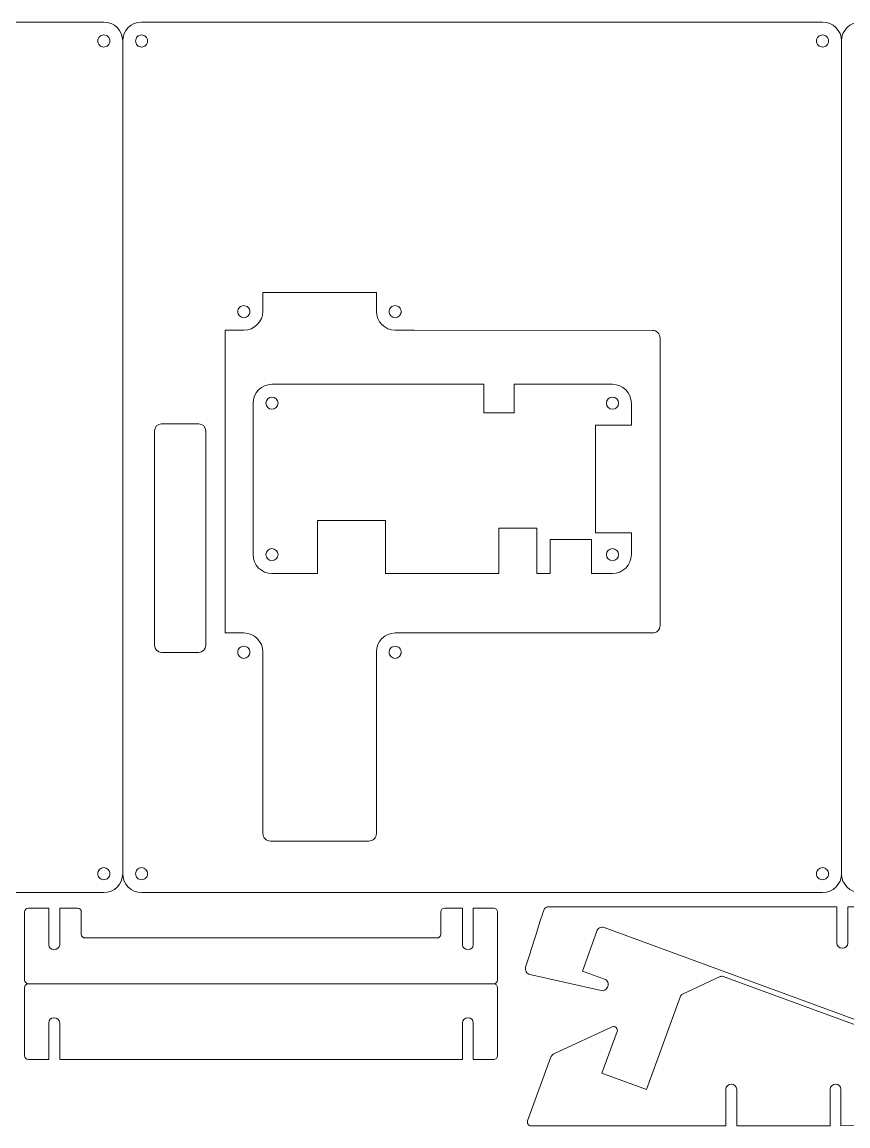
# Model space of a CAD drawing. Header units: millimetres. Extents: x -298 to 294, y -147 to 145.
# Drawn here: x -131.6 to 86.7, y -146.6 to 145 of the extents above; entities that cross this region are included whole.
import ezdxf

# ---------------------------------------------------------------- set-up
doc = ezdxf.new("R2010")
doc.units = ezdxf.units.MM
doc.header["$MEASUREMENT"] = 0
doc.layers.add('Layer 1', color=7, linetype='Continuous')

msp = doc.modelspace()

# ---------------------------------------------------------------- linework, layer by layer
at = {"layer": 'Layer 1', "color": 250, "lineweight": 9}
for points, knots in [([(-105, -79.9998), (-105, -79.9998), (-105, 139.9997), (-105, 139.9997), (-105, 139.9997), (-105, 142.77), (-107.2304, 145), (-110.0005, 145), (-110.0005, 145), (-110.0005, 145), (-289.9996, 145), (-289.9996, 145), (-289.9996, 145), (-292.7698, 145), (-295, 142.7701), (-295, 139.9998), (-295, 139.9998), (-295, 139.9998), (-295, -79.9998), (-295, -79.9998), (-295, -79.9998), (-295, -82.7703), (-292.7697, -84.9999), (-289.9995, -84.9999), (-289.9995, -84.9999), (-289.9995, -84.9999), (-110.0005, -84.9999), (-110.0005, -84.9999), (-110.0005, -84.9999), (-107.2304, -84.9999), (-105, -82.77), (-105, -79.9998)], [0, 0, 0, 0, 0.11111111, 0.11111111, 0.11111111, 0.11111111, 0.22222222, 0.22222222, 0.22222222, 0.22222222, 0.33333333, 0.33333333, 0.33333333, 0.33333333, 0.44444444, 0.44444444, 0.44444444, 0.44444444, 0.55555556, 0.55555556, 0.55555556, 0.55555556, 0.66666667, 0.66666667, 0.66666667, 0.66666667, 0.77777778, 0.77777778, 0.77777778, 0.77777778, 1, 1, 1, 1]), ([(85, 139.9997), (85, 142.77), (82.7696, 145), (79.9995, 145), (79.9995, 145), (79.9995, 145), (-99.9996, 145), (-99.9996, 145), (-99.9996, 145), (-102.7698, 145), (-105, 142.7701), (-105, 139.9998)], [0, 0, 0, 0, 0.25, 0.25, 0.25, 0.25, 0.5, 0.5, 0.5, 0.5, 1, 1, 1, 1]), ([(275, -79.9998), (275, -79.9998), (275, 139.9997), (275, 139.9997), (275, 139.9997), (275, 142.77), (272.7696, 145), (269.9995, 145), (269.9995, 145), (269.9995, 145), (90.0004, 145), (90.0004, 145), (90.0004, 145), (87.2302, 145), (85, 142.7701), (85, 139.9998), (85, 139.9998), (85, 139.9998), (85, -79.9998), (85, -79.9998), (85, -79.9998), (85, -82.7703), (87.2303, -84.9999), (90.0005, -84.9999), (90.0005, -84.9999), (90.0005, -84.9999), (269.9995, -84.9999), (269.9995, -84.9999), (269.9995, -84.9999), (272.7696, -84.9999), (275, -82.77), (275, -79.9998)], [0, 0, 0, 0, 0.11111111, 0.11111111, 0.11111111, 0.11111111, 0.22222222, 0.22222222, 0.22222222, 0.22222222, 0.33333333, 0.33333333, 0.33333333, 0.33333333, 0.44444444, 0.44444444, 0.44444444, 0.44444444, 0.55555556, 0.55555556, 0.55555556, 0.55555556, 0.66666667, 0.66666667, 0.66666667, 0.66666667, 0.77777778, 0.77777778, 0.77777778, 0.77777778, 1, 1, 1, 1]), ([(-109.9998, 138.4001), (-109.5813, 138.4001), (-109.1651, 138.5725), (-108.8692, 138.8683), (-108.8692, 138.8683), (-108.572, 139.1653), (-108.4, 139.5813), (-108.4, 139.9997), (-108.4, 139.9997), (-108.4, 140.4194), (-108.572, 140.8354), (-108.8692, 141.1312), (-108.8692, 141.1312), (-109.1651, 141.4268), (-109.5813, 141.6001), (-109.9998, 141.6001), (-109.9998, 141.6001), (-110.4184, 141.6001), (-110.8361, 141.427), (-111.1321, 141.1312), (-111.1321, 141.1312), (-111.428, 140.8354), (-111.6, 140.4195), (-111.6, 139.9997), (-111.6, 139.9997), (-111.6, 139.5813), (-111.428, 139.1654), (-111.1321, 138.8683), (-111.1321, 138.8683), (-110.8361, 138.5723), (-110.4184, 138.4001), (-109.9998, 138.4001)], [0, 0, 0, 0, 0.11111111, 0.11111111, 0.11111111, 0.11111111, 0.22222222, 0.22222222, 0.22222222, 0.22222222, 0.33333333, 0.33333333, 0.33333333, 0.33333333, 0.44444444, 0.44444444, 0.44444444, 0.44444444, 0.55555556, 0.55555556, 0.55555556, 0.55555556, 0.66666667, 0.66666667, 0.66666667, 0.66666667, 0.77777778, 0.77777778, 0.77777778, 0.77777778, 1, 1, 1, 1]), ([(-100.0003, 138.4001), (-99.5801, 138.4001), (-99.164, 138.5725), (-98.868, 138.8683), (-98.868, 138.8683), (-98.5721, 139.1654), (-98.4, 139.5813), (-98.4, 139.9997), (-98.4, 139.9997), (-98.4001, 140.4194), (-98.572, 140.8354), (-98.868, 141.1313), (-98.868, 141.1313), (-99.164, 141.4268), (-99.5801, 141.6001), (-100.0002, 141.6001), (-100.0002, 141.6001), (-100.4188, 141.6001), (-100.8349, 141.427), (-101.1309, 141.1313), (-101.1309, 141.1313), (-101.428, 140.8354), (-101.6, 140.4195), (-101.6, 139.9997), (-101.6, 139.9997), (-101.6, 139.5813), (-101.428, 139.1654), (-101.1309, 138.8683), (-101.1309, 138.8683), (-100.8349, 138.5723), (-100.4188, 138.4001), (-100.0003, 138.4001)], [0, 0, 0, 0, 0.11111111, 0.11111111, 0.11111111, 0.11111111, 0.22222222, 0.22222222, 0.22222222, 0.22222222, 0.33333333, 0.33333333, 0.33333333, 0.33333333, 0.44444444, 0.44444444, 0.44444444, 0.44444444, 0.55555556, 0.55555556, 0.55555556, 0.55555556, 0.66666667, 0.66666667, 0.66666667, 0.66666667, 0.77777778, 0.77777778, 0.77777778, 0.77777778, 1, 1, 1, 1]), ([(80.0002, 138.4001), (80.4187, 138.4001), (80.8349, 138.5725), (81.1308, 138.8683), (81.1308, 138.8683), (81.428, 139.1653), (81.6, 139.5813), (81.6, 139.9997), (81.6, 139.9997), (81.6, 140.4194), (81.428, 140.8354), (81.1308, 141.1312), (81.1308, 141.1312), (80.8349, 141.4268), (80.4187, 141.6001), (80.0002, 141.6001), (80.0002, 141.6001), (79.5816, 141.6001), (79.1639, 141.427), (78.8679, 141.1312), (78.8679, 141.1312), (78.572, 140.8354), (78.4, 140.4195), (78.4, 139.9997), (78.4, 139.9997), (78.4, 139.5813), (78.572, 139.1654), (78.8679, 138.8683), (78.8679, 138.8683), (79.1639, 138.5723), (79.5816, 138.4001), (80.0002, 138.4001)], [0, 0, 0, 0, 0.11111111, 0.11111111, 0.11111111, 0.11111111, 0.22222222, 0.22222222, 0.22222222, 0.22222222, 0.33333333, 0.33333333, 0.33333333, 0.33333333, 0.44444444, 0.44444444, 0.44444444, 0.44444444, 0.55555556, 0.55555556, 0.55555556, 0.55555556, 0.66666667, 0.66666667, 0.66666667, 0.66666667, 0.77777778, 0.77777778, 0.77777778, 0.77777778, 1, 1, 1, 1]), ([(37.0547, 15.8951), (37.0547, 15.8951), (37.0547, -14.4), (37.0547, -14.4), (37.0547, -14.4), (37.0547, -15.5016), (36.1563, -16.4), (35.0547, -16.4), (35.0547, -16.4), (35.0547, -16.4), (-27.9453, -16.4), (-27.9453, -16.4), (-27.9453, -16.4), (-27.9453, -16.4), (-27.9453, -16.4042), (-27.9453, -16.4042), (-27.9453, -16.4042), (-27.9453, -16.4042), (-32.9453, -16.4042), (-32.9453, -16.4042), (-32.9453, -16.4042), (-35.6953, -16.4042), (-37.9453, -18.6543), (-37.9453, -21.4042), (-37.9453, -21.4042), (-37.9453, -21.4042), (-37.9453, -69.3834), (-37.9453, -69.3834), (-37.9453, -69.3834), (-37.9453, -70.485), (-38.8437, -71.3834), (-39.9453, -71.3834), (-39.9453, -71.3834), (-39.9453, -71.3834), (-65.9453, -71.3834), (-65.9453, -71.3834), (-65.9453, -71.3834), (-67.0469, -71.3834), (-67.9453, -70.485), (-67.9453, -69.3834), (-67.9453, -69.3834), (-67.9453, -69.3834), (-67.9453, -21.4042), (-67.9453, -21.4042), (-67.9453, -21.4042), (-67.9453, -18.6542), (-70.1953, -16.4042), (-72.9453, -16.4042), (-72.9453, -16.4042), (-72.9453, -16.4042), (-77.9453, -16.4042), (-77.9453, -16.4042), (-77.9453, -16.4042), (-77.9453, -16.4042), (-77.9453, 63.5958), (-77.9453, 63.5958), (-77.9453, 63.5958), (-77.9453, 63.5958), (-72.9453, 63.5958), (-72.9453, 63.5958), (-72.9453, 63.5958), (-70.1952, 63.5958), (-67.9453, 65.8458), (-67.9453, 68.5958), (-67.9453, 68.5958), (-67.9453, 68.5958), (-67.9453, 73.5958), (-67.9453, 73.5958), (-67.9453, 73.5958), (-67.9453, 73.5958), (-37.9453, 73.5958), (-37.9453, 73.5958), (-37.9453, 73.5958), (-37.9453, 73.5958), (-37.9453, 68.5958), (-37.9453, 68.5958), (-37.9453, 68.5958), (-37.9453, 65.8458), (-35.6954, 63.5958), (-32.9453, 63.5958), (-32.9453, 63.5958), (-32.9453, 63.5958), (-27.9453, 63.5958), (-27.9453, 63.5958), (-27.9453, 63.5958), (-27.9453, 63.5958), (35.0645, 63.5428), (35.0645, 63.5428), (35.0645, 63.5428), (36.1656, 63.5419), (37.063, 62.6435), (37.0628, 61.5424), (37.0628, 61.5424), (37.0628, 61.5424), (37.0547, 15.8951), (37.0547, 15.8951)], [0, 0, 0, 0, 0.04, 0.04, 0.04, 0.04, 0.08, 0.08, 0.08, 0.08, 0.12, 0.12, 0.12, 0.12, 0.16, 0.16, 0.16, 0.16, 0.2, 0.2, 0.2, 0.2, 0.24, 0.24, 0.24, 0.24, 0.28, 0.28, 0.28, 0.28, 0.32, 0.32, 0.32, 0.32, 0.36, 0.36, 0.36, 0.36, 0.4, 0.4, 0.4, 0.4, 0.44, 0.44, 0.44, 0.44, 0.48, 0.48, 0.48, 0.48, 0.52, 0.52, 0.52, 0.52, 0.56, 0.56, 0.56, 0.56, 0.6, 0.6, 0.6, 0.6, 0.64, 0.64, 0.64, 0.64, 0.68, 0.68, 0.68, 0.68, 0.72, 0.72, 0.72, 0.72, 0.76, 0.76, 0.76, 0.76, 0.8, 0.8, 0.8, 0.8, 0.84, 0.84, 0.84, 0.84, 0.88, 0.88, 0.88, 0.88, 0.92, 0.92, 0.92, 0.92, 1, 1, 1, 1]), ([(-71.4, 68.5005), (-71.4, 68.9192), (-71.5734, 69.3352), (-71.869, 69.6311), (-71.869, 69.6311), (-72.1646, 69.9269), (-72.5818, 70.1001), (-73.0002, 70.1001), (-73.0002, 70.1001), (-73.4182, 70.1), (-73.8355, 69.9269), (-74.1311, 69.6311), (-74.1311, 69.6311), (-74.4267, 69.3352), (-74.6, 68.9192), (-74.6, 68.5006), (-74.6, 68.5006), (-74.6, 68.0808), (-74.4269, 67.6649), (-74.1311, 67.369), (-74.1311, 67.369), (-73.8353, 67.0732), (-73.4185, 66.9001), (-73.0002, 66.9001), (-73.0002, 66.9001), (-72.5818, 66.9), (-72.1648, 67.0732), (-71.869, 67.369), (-71.869, 67.369), (-71.5732, 67.6648), (-71.4, 68.0809), (-71.4, 68.5005)], [0, 0, 0, 0, 0.11111111, 0.11111111, 0.11111111, 0.11111111, 0.22222222, 0.22222222, 0.22222222, 0.22222222, 0.33333333, 0.33333333, 0.33333333, 0.33333333, 0.44444444, 0.44444444, 0.44444444, 0.44444444, 0.55555556, 0.55555556, 0.55555556, 0.55555556, 0.66666667, 0.66666667, 0.66666667, 0.66666667, 0.77777778, 0.77777778, 0.77777778, 0.77777778, 1, 1, 1, 1]), ([(-31.4, 68.5005), (-31.4, 68.9192), (-31.5734, 69.3352), (-31.869, 69.631), (-31.869, 69.631), (-32.1646, 69.9268), (-32.5818, 70.1), (-33.0002, 70.1), (-33.0002, 70.1), (-33.4182, 70.1), (-33.8355, 69.9268), (-34.1311, 69.631), (-34.1311, 69.631), (-34.4267, 69.3352), (-34.6, 68.9192), (-34.6, 68.5006), (-34.6, 68.5006), (-34.6, 68.0808), (-34.4269, 67.6649), (-34.1311, 67.3691), (-34.1311, 67.3691), (-33.8353, 67.0733), (-33.4185, 66.9001), (-33.0002, 66.9001), (-33.0002, 66.9001), (-32.5818, 66.9), (-32.1648, 67.0733), (-31.869, 67.3691), (-31.869, 67.3691), (-31.5732, 67.6648), (-31.4, 68.0809), (-31.4, 68.5005)], [0, 0, 0, 0, 0.11111111, 0.11111111, 0.11111111, 0.11111111, 0.22222222, 0.22222222, 0.22222222, 0.22222222, 0.33333333, 0.33333333, 0.33333333, 0.33333333, 0.44444444, 0.44444444, 0.44444444, 0.44444444, 0.55555556, 0.55555556, 0.55555556, 0.55555556, 0.66666667, 0.66666667, 0.66666667, 0.66666667, 0.77777778, 0.77777778, 0.77777778, 0.77777778, 1, 1, 1, 1]), ([(-65.5467, 49.2959), (-65.5467, 49.2959), (-9.5467, 49.2959), (-9.5467, 49.2959), (-9.5467, 49.2959), (-9.5467, 49.2959), (-9.5467, 41.7959), (-9.5467, 41.7959), (-9.5467, 41.7959), (-9.5467, 41.7959), (-1.5467, 41.7959), (-1.5467, 41.7959), (-1.5467, 41.7959), (-1.5467, 41.7959), (-1.5467, 49.2959), (-1.5467, 49.2959), (-1.5467, 49.2959), (-1.5467, 49.2959), (24.4533, 49.2959), (24.4533, 49.2959), (24.4533, 49.2959), (27.2033, 49.2959), (29.4533, 47.0459), (29.4533, 44.2959), (29.4533, 44.2959), (29.4533, 44.2959), (29.4533, 38.5459), (29.4533, 38.5459), (29.4533, 38.5459), (29.4533, 38.5459), (19.9533, 38.5459), (19.9533, 38.5459), (19.9533, 38.5459), (19.9533, 38.5459), (19.9533, 10.0459), (19.9533, 10.0459), (19.9533, 10.0459), (19.9533, 10.0459), (29.4533, 10.0459), (29.4533, 10.0459), (29.4533, 10.0459), (29.4533, 10.0459), (29.4533, 4.296), (29.4533, 4.296), (29.4533, 4.296), (29.4533, 1.546), (27.2033, -0.7041), (24.4533, -0.7041), (24.4533, -0.7041), (24.4533, -0.7041), (18.9533, -0.7041), (18.9533, -0.7041), (18.9533, -0.7041), (18.9533, -0.7041), (18.9533, 8.2959), (18.9533, 8.2959), (18.9533, 8.2959), (18.9533, 8.2959), (7.9533, 8.2959), (7.9533, 8.2959), (7.9533, 8.2959), (7.9533, 8.2959), (7.9533, -0.7041), (7.9533, -0.7041), (7.9533, -0.7041), (7.9533, -0.7041), (4.4533, -0.7041), (4.4533, -0.7041), (4.4533, -0.7041), (4.4533, -0.7041), (4.4533, 11.2959), (4.4533, 11.2959), (4.4533, 11.2959), (4.4533, 11.2959), (-5.5467, 11.2959), (-5.5467, 11.2959), (-5.5467, 11.2959), (-5.5467, 11.2959), (-5.5467, -0.7041), (-5.5467, -0.7041), (-5.5467, -0.7041), (-5.5467, -0.7041), (-35.5467, -0.7041), (-35.5467, -0.7041), (-35.5467, -0.7041), (-35.5467, -0.7041), (-35.5467, 13.2959), (-35.5467, 13.2959), (-35.5467, 13.2959), (-35.5467, 13.2959), (-53.5467, 13.2959), (-53.5467, 13.2959), (-53.5467, 13.2959), (-53.5467, 13.2959), (-53.5467, -0.7041), (-53.5467, -0.7041), (-53.5467, -0.7041), (-53.5467, -0.7041), (-65.5467, -0.7041), (-65.5467, -0.7041), (-65.5467, -0.7041), (-68.2967, -0.7041), (-70.5467, 1.546), (-70.5467, 4.296), (-70.5467, 4.296), (-70.5467, 4.296), (-70.5467, 44.2959), (-70.5467, 44.2959), (-70.5467, 44.2959), (-70.5467, 47.0459), (-68.2967, 49.2959), (-65.5467, 49.2959)], [0, 0, 0, 0, 0.03448276, 0.03448276, 0.03448276, 0.03448276, 0.06896552, 0.06896552, 0.06896552, 0.06896552, 0.10344828, 0.10344828, 0.10344828, 0.10344828, 0.13793103, 0.13793103, 0.13793103, 0.13793103, 0.17241379, 0.17241379, 0.17241379, 0.17241379, 0.20689655, 0.20689655, 0.20689655, 0.20689655, 0.24137931, 0.24137931, 0.24137931, 0.24137931, 0.27586207, 0.27586207, 0.27586207, 0.27586207, 0.31034483, 0.31034483, 0.31034483, 0.31034483, 0.34482759, 0.34482759, 0.34482759, 0.34482759, 0.37931034, 0.37931034, 0.37931034, 0.37931034, 0.4137931, 0.4137931, 0.4137931, 0.4137931, 0.44827586, 0.44827586, 0.44827586, 0.44827586, 0.48275862, 0.48275862, 0.48275862, 0.48275862, 0.51724138, 0.51724138, 0.51724138, 0.51724138, 0.55172414, 0.55172414, 0.55172414, 0.55172414, 0.5862069, 0.5862069, 0.5862069, 0.5862069, 0.62068966, 0.62068966, 0.62068966, 0.62068966, 0.65517241, 0.65517241, 0.65517241, 0.65517241, 0.68965517, 0.68965517, 0.68965517, 0.68965517, 0.72413793, 0.72413793, 0.72413793, 0.72413793, 0.75862069, 0.75862069, 0.75862069, 0.75862069, 0.79310345, 0.79310345, 0.79310345, 0.79310345, 0.82758621, 0.82758621, 0.82758621, 0.82758621, 0.86206897, 0.86206897, 0.86206897, 0.86206897, 0.89655172, 0.89655172, 0.89655172, 0.89655172, 0.93103448, 0.93103448, 0.93103448, 0.93103448, 1, 1, 1, 1]), ([(-65.5467, 45.8959), (-64.663, 45.8959), (-63.9467, 45.1796), (-63.9467, 44.2959), (-63.9467, 44.2959), (-63.9467, 43.4122), (-64.663, 42.6959), (-65.5467, 42.6959), (-65.5467, 42.6959), (-66.4304, 42.6959), (-67.1467, 43.4122), (-67.1467, 44.2959), (-67.1467, 44.2959), (-67.1467, 45.1796), (-66.4304, 45.8959), (-65.5467, 45.8959)], [0, 0, 0, 0, 0.2, 0.2, 0.2, 0.2, 0.4, 0.4, 0.4, 0.4, 0.6, 0.6, 0.6, 0.6, 1, 1, 1, 1]), ([(24.4533, 45.8959), (25.337, 45.8959), (26.0533, 45.1796), (26.0533, 44.2959), (26.0533, 44.2959), (26.0533, 43.4122), (25.337, 42.6959), (24.4533, 42.6959), (24.4533, 42.6959), (23.5696, 42.6959), (22.8533, 43.4122), (22.8533, 44.2959), (22.8533, 44.2959), (22.8533, 45.1796), (23.5696, 45.8959), (24.4533, 45.8959)], [0, 0, 0, 0, 0.2, 0.2, 0.2, 0.2, 0.4, 0.4, 0.4, 0.4, 0.6, 0.6, 0.6, 0.6, 1, 1, 1, 1]), ([(-94.7075, 38.8508), (-94.7075, 38.8508), (-84.9162, 38.8508), (-84.9162, 38.8508), (-84.9162, 38.8508), (-83.8713, 38.8508), (-83.0162, 37.9957), (-83.0162, 36.9508), (-83.0162, 36.9508), (-83.0162, 36.9508), (-83.0162, -19.6401), (-83.0162, -19.6401), (-83.0162, -19.6401), (-83.0162, -20.685), (-83.8713, -21.5401), (-84.9162, -21.5401), (-84.9162, -21.5401), (-84.9162, -21.5401), (-94.7075, -21.5401), (-94.7075, -21.5401), (-94.7075, -21.5401), (-95.7524, -21.5401), (-96.6075, -20.685), (-96.6075, -19.6401), (-96.6075, -19.6401), (-96.6075, -19.6401), (-96.6075, 36.9508), (-96.6075, 36.9508), (-96.6075, 36.9508), (-96.6075, 37.9957), (-95.7524, 38.8508), (-94.7075, 38.8508)], [0, 0, 0, 0, 0.11111111, 0.11111111, 0.11111111, 0.11111111, 0.22222222, 0.22222222, 0.22222222, 0.22222222, 0.33333333, 0.33333333, 0.33333333, 0.33333333, 0.44444444, 0.44444444, 0.44444444, 0.44444444, 0.55555556, 0.55555556, 0.55555556, 0.55555556, 0.66666667, 0.66666667, 0.66666667, 0.66666667, 0.77777778, 0.77777778, 0.77777778, 0.77777778, 1, 1, 1, 1]), ([(-65.5467, 5.8959), (-64.663, 5.8959), (-63.9467, 5.1796), (-63.9467, 4.2959), (-63.9467, 4.2959), (-63.9467, 3.4122), (-64.663, 2.6959), (-65.5467, 2.6959), (-65.5467, 2.6959), (-66.4304, 2.6959), (-67.1467, 3.4122), (-67.1467, 4.2959), (-67.1467, 4.2959), (-67.1467, 5.1796), (-66.4304, 5.8959), (-65.5467, 5.8959)], [0, 0, 0, 0, 0.2, 0.2, 0.2, 0.2, 0.4, 0.4, 0.4, 0.4, 0.6, 0.6, 0.6, 0.6, 1, 1, 1, 1]), ([(24.4533, 5.8959), (25.337, 5.8959), (26.0533, 5.1796), (26.0533, 4.2959), (26.0533, 4.2959), (26.0533, 3.4122), (25.337, 2.6959), (24.4533, 2.6959), (24.4533, 2.6959), (23.5696, 2.6959), (22.8533, 3.4122), (22.8533, 4.2959), (22.8533, 4.2959), (22.8533, 5.1796), (23.5696, 5.8959), (24.4533, 5.8959)], [0, 0, 0, 0, 0.2, 0.2, 0.2, 0.2, 0.4, 0.4, 0.4, 0.4, 0.6, 0.6, 0.6, 0.6, 1, 1, 1, 1]), ([(-71.4, -21.4995), (-71.4, -21.0808), (-71.5734, -20.6648), (-71.869, -20.369), (-71.869, -20.369), (-72.1646, -20.0732), (-72.5818, -19.9), (-73.0002, -19.9), (-73.0002, -19.9), (-73.4182, -19.9), (-73.8355, -20.0732), (-74.1311, -20.369), (-74.1311, -20.369), (-74.4267, -20.6648), (-74.6, -21.0808), (-74.6, -21.4994), (-74.6, -21.4994), (-74.6, -21.9192), (-74.4269, -22.3351), (-74.1311, -22.6309), (-74.1311, -22.6309), (-73.8353, -22.9267), (-73.4185, -23.0999), (-73.0002, -23.0999), (-73.0002, -23.0999), (-72.5818, -23.1), (-72.1648, -22.9267), (-71.869, -22.6309), (-71.869, -22.6309), (-71.5732, -22.3352), (-71.4, -21.9191), (-71.4, -21.4995)], [0, 0, 0, 0, 0.11111111, 0.11111111, 0.11111111, 0.11111111, 0.22222222, 0.22222222, 0.22222222, 0.22222222, 0.33333333, 0.33333333, 0.33333333, 0.33333333, 0.44444444, 0.44444444, 0.44444444, 0.44444444, 0.55555556, 0.55555556, 0.55555556, 0.55555556, 0.66666667, 0.66666667, 0.66666667, 0.66666667, 0.77777778, 0.77777778, 0.77777778, 0.77777778, 1, 1, 1, 1]), ([(-31.4, -21.4995), (-31.4, -21.0808), (-31.5734, -20.6648), (-31.869, -20.369), (-31.869, -20.369), (-32.1646, -20.0732), (-32.5818, -19.9), (-33.0002, -19.9), (-33.0002, -19.9), (-33.4182, -19.9), (-33.8355, -20.0732), (-34.1311, -20.369), (-34.1311, -20.369), (-34.4267, -20.6648), (-34.6, -21.0808), (-34.6, -21.4994), (-34.6, -21.4994), (-34.6, -21.9192), (-34.4269, -22.3351), (-34.1311, -22.6309), (-34.1311, -22.6309), (-33.8353, -22.9267), (-33.4185, -23.0999), (-33.0002, -23.0999), (-33.0002, -23.0999), (-32.5818, -23.1), (-32.1648, -22.9267), (-31.869, -22.6309), (-31.869, -22.6309), (-31.5732, -22.3352), (-31.4, -21.9191), (-31.4, -21.4995)], [0, 0, 0, 0, 0.11111111, 0.11111111, 0.11111111, 0.11111111, 0.22222222, 0.22222222, 0.22222222, 0.22222222, 0.33333333, 0.33333333, 0.33333333, 0.33333333, 0.44444444, 0.44444444, 0.44444444, 0.44444444, 0.55555556, 0.55555556, 0.55555556, 0.55555556, 0.66666667, 0.66666667, 0.66666667, 0.66666667, 0.77777778, 0.77777778, 0.77777778, 0.77777778, 1, 1, 1, 1]), ([(-109.9998, -81.5999), (-109.5813, -81.5999), (-109.1651, -81.4266), (-108.8692, -81.1309), (-108.8692, -81.1309), (-108.572, -80.8349), (-108.4, -80.4179), (-108.4, -79.9996), (-108.4, -79.9996), (-108.4, -79.5815), (-108.572, -79.1643), (-108.8692, -78.8687), (-108.8692, -78.8687), (-109.1651, -78.573), (-109.5813, -78.3999), (-109.9998, -78.3999), (-109.9998, -78.3999), (-110.4184, -78.3999), (-110.8361, -78.5729), (-111.1321, -78.8687), (-111.1321, -78.8687), (-111.428, -79.1644), (-111.6, -79.5813), (-111.6, -79.9996), (-111.6, -79.9996), (-111.6, -80.4181), (-111.428, -80.8349), (-111.1321, -81.1309), (-111.1321, -81.1309), (-110.8361, -81.4267), (-110.4184, -81.5999), (-109.9998, -81.5999)], [0, 0, 0, 0, 0.11111111, 0.11111111, 0.11111111, 0.11111111, 0.22222222, 0.22222222, 0.22222222, 0.22222222, 0.33333333, 0.33333333, 0.33333333, 0.33333333, 0.44444444, 0.44444444, 0.44444444, 0.44444444, 0.55555556, 0.55555556, 0.55555556, 0.55555556, 0.66666667, 0.66666667, 0.66666667, 0.66666667, 0.77777778, 0.77777778, 0.77777778, 0.77777778, 1, 1, 1, 1]), ([(-100.0003, -81.5999), (-99.5801, -81.5999), (-99.164, -81.4266), (-98.868, -81.1309), (-98.868, -81.1309), (-98.5721, -80.8349), (-98.4, -80.4179), (-98.4, -79.9996), (-98.4, -79.9996), (-98.4001, -79.5815), (-98.572, -79.1643), (-98.868, -78.8687), (-98.868, -78.8687), (-99.164, -78.573), (-99.5801, -78.3999), (-100.0002, -78.3999), (-100.0002, -78.3999), (-100.4188, -78.3999), (-100.8349, -78.5729), (-101.1309, -78.8687), (-101.1309, -78.8687), (-101.428, -79.1644), (-101.6, -79.5813), (-101.6, -79.9996), (-101.6, -79.9996), (-101.6, -80.4181), (-101.428, -80.8349), (-101.1309, -81.1309), (-101.1309, -81.1309), (-100.8349, -81.4267), (-100.4188, -81.5999), (-100.0003, -81.5999)], [0, 0, 0, 0, 0.11111111, 0.11111111, 0.11111111, 0.11111111, 0.22222222, 0.22222222, 0.22222222, 0.22222222, 0.33333333, 0.33333333, 0.33333333, 0.33333333, 0.44444444, 0.44444444, 0.44444444, 0.44444444, 0.55555556, 0.55555556, 0.55555556, 0.55555556, 0.66666667, 0.66666667, 0.66666667, 0.66666667, 0.77777778, 0.77777778, 0.77777778, 0.77777778, 1, 1, 1, 1]), ([(80.0002, -81.5999), (80.4187, -81.5999), (80.8349, -81.4266), (81.1308, -81.1309), (81.1308, -81.1309), (81.428, -80.8349), (81.6, -80.4179), (81.6, -79.9996), (81.6, -79.9996), (81.6, -79.5815), (81.428, -79.1643), (81.1308, -78.8687), (81.1308, -78.8687), (80.8349, -78.573), (80.4187, -78.3999), (80.0002, -78.3999), (80.0002, -78.3999), (79.5816, -78.3999), (79.1639, -78.5729), (78.8679, -78.8687), (78.8679, -78.8687), (78.572, -79.1644), (78.4, -79.5813), (78.4, -79.9996), (78.4, -79.9996), (78.4, -80.4181), (78.572, -80.8349), (78.8679, -81.1309), (78.8679, -81.1309), (79.1639, -81.4267), (79.5816, -81.5999), (80.0002, -81.5999)], [0, 0, 0, 0, 0.11111111, 0.11111111, 0.11111111, 0.11111111, 0.22222222, 0.22222222, 0.22222222, 0.22222222, 0.33333333, 0.33333333, 0.33333333, 0.33333333, 0.44444444, 0.44444444, 0.44444444, 0.44444444, 0.55555556, 0.55555556, 0.55555556, 0.55555556, 0.66666667, 0.66666667, 0.66666667, 0.66666667, 0.77777778, 0.77777778, 0.77777778, 0.77777778, 1, 1, 1, 1]), ([(-105, -79.9998), (-105, -82.7703), (-102.7697, -84.9999), (-99.9995, -84.9999), (-99.9995, -84.9999), (-99.9995, -84.9999), (79.9995, -84.9999), (79.9995, -84.9999), (79.9995, -84.9999), (82.7696, -84.9999), (85, -82.77), (85, -79.9998)], [0, 0, 0, 0, 0.25, 0.25, 0.25, 0.25, 0.5, 0.5, 0.5, 0.5, 1, 1, 1, 1]), ([(-129.9324, -109.0734), (-130.4832, -109.0734), (-130.9324, -108.6242), (-130.9324, -108.0734), (-130.9324, -108.0734), (-130.9324, -108.0734), (-130.9324, -90.0734), (-130.9324, -90.0734), (-130.9324, -90.0734), (-130.9324, -89.5226), (-130.4832, -89.0734), (-129.9324, -89.0734), (-129.9324, -89.0734), (-129.9324, -89.0734), (-124.5327, -89.0734), (-124.5327, -89.0734), (-124.5327, -89.0734), (-124.5327, -89.0734), (-124.5327, -98.7795), (-124.5327, -98.7795), (-124.5327, -98.7795), (-124.5327, -99.4953), (-123.9492, -100.0791), (-123.2334, -100.0795), (-123.2334, -100.0795), (-123.2334, -100.0795), (-123.1429, -100.0795), (-123.1429, -100.0795), (-123.1429, -100.0795), (-122.4267, -100.0795), (-121.6439, -99.4958), (-121.6439, -98.7796), (-121.6439, -98.7796), (-121.6439, -98.7796), (-121.6437, -89.0734), (-121.6437, -89.0734), (-121.6437, -89.0734), (-121.6437, -89.0734), (-116.9324, -89.0734), (-116.9324, -89.0734), (-116.9324, -89.0734), (-116.3816, -89.0734), (-115.9324, -89.5232), (-115.9324, -90.0734), (-115.9324, -90.0734), (-115.9324, -90.0734), (-115.9324, -95.985), (-115.9324, -95.985), (-115.9324, -95.985), (-115.9324, -96.5358), (-115.4832, -96.985), (-114.9324, -96.985), (-114.9324, -96.985), (-114.9324, -96.985), (-21.9324, -96.985), (-21.9324, -96.985), (-21.9324, -96.985), (-21.3816, -96.985), (-20.9324, -96.5358), (-20.9324, -95.985), (-20.9324, -95.985), (-20.9324, -95.985), (-20.9324, -90.0734), (-20.9324, -90.0734), (-20.9324, -90.0734), (-20.9324, -89.5226), (-20.4832, -89.0734), (-19.9324, -89.0734), (-19.9324, -89.0734), (-19.9324, -89.0734), (-15.2199, -89.0734), (-15.2199, -89.0734), (-15.2199, -89.0734), (-15.2199, -89.0734), (-15.2211, -98.7787), (-15.2211, -98.7787), (-15.2211, -98.7787), (-15.2211, -99.4945), (-14.4388, -100.0789), (-13.7227, -100.0789), (-13.7227, -100.0789), (-13.7227, -100.0789), (-13.6321, -100.0789), (-13.6321, -100.0789), (-13.6321, -100.0789), (-12.9161, -100.0789), (-12.332, -99.4948), (-12.3321, -98.7788), (-12.3321, -98.7788), (-12.3321, -98.7788), (-12.3325, -89.0734), (-12.3325, -89.0734), (-12.3325, -89.0734), (-12.3325, -89.0734), (-6.9324, -89.0734), (-6.9324, -89.0734), (-6.9324, -89.0734), (-6.3816, -89.0734), (-5.9324, -89.5226), (-5.9324, -90.0734), (-5.9324, -90.0734), (-5.9324, -90.0734), (-5.9324, -108.0734), (-5.9324, -108.0734), (-5.9324, -108.0734), (-5.9324, -108.6242), (-6.3816, -109.0734), (-6.9324, -109.0734)], [0, 0, 0, 0, 0.03571429, 0.03571429, 0.03571429, 0.03571429, 0.07142857, 0.07142857, 0.07142857, 0.07142857, 0.10714286, 0.10714286, 0.10714286, 0.10714286, 0.14285714, 0.14285714, 0.14285714, 0.14285714, 0.17857143, 0.17857143, 0.17857143, 0.17857143, 0.21428571, 0.21428571, 0.21428571, 0.21428571, 0.25, 0.25, 0.25, 0.25, 0.28571429, 0.28571429, 0.28571429, 0.28571429, 0.32142857, 0.32142857, 0.32142857, 0.32142857, 0.35714286, 0.35714286, 0.35714286, 0.35714286, 0.39285714, 0.39285714, 0.39285714, 0.39285714, 0.42857143, 0.42857143, 0.42857143, 0.42857143, 0.46428571, 0.46428571, 0.46428571, 0.46428571, 0.5, 0.5, 0.5, 0.5, 0.53571429, 0.53571429, 0.53571429, 0.53571429, 0.57142857, 0.57142857, 0.57142857, 0.57142857, 0.60714286, 0.60714286, 0.60714286, 0.60714286, 0.64285714, 0.64285714, 0.64285714, 0.64285714, 0.67857143, 0.67857143, 0.67857143, 0.67857143, 0.71428571, 0.71428571, 0.71428571, 0.71428571, 0.75, 0.75, 0.75, 0.75, 0.78571429, 0.78571429, 0.78571429, 0.78571429, 0.82142857, 0.82142857, 0.82142857, 0.82142857, 0.85714286, 0.85714286, 0.85714286, 0.85714286, 0.89285714, 0.89285714, 0.89285714, 0.89285714, 0.92857143, 0.92857143, 0.92857143, 0.92857143, 1, 1, 1, 1]), ([(21.4456, -110.9008), (21.4456, -110.9008), (2.6174, -106.6368), (2.6174, -106.6368), (2.6174, -106.6368), (2.194, -106.5409), (1.8657, -106.2988), (1.649, -105.9226), (1.649, -105.9226), (1.4323, -105.5464), (1.3875, -105.1409), (1.517, -104.7265), (1.517, -104.7265), (1.517, -104.7265), (2.7596, -100.749), (2.7596, -100.749), (2.7596, -100.749), (2.7596, -100.749), (5.8739, -90.8615), (6.0632, -90.3443), (6.0632, -90.3443), (6.0632, -90.3443), (6.3902, -89.4507), (6.3902, -89.4507), (6.3902, -89.4507), (6.5364, -89.0511), (6.8975, -88.7974), (7.3229, -88.7945), (7.3229, -88.7945), (7.3229, -88.7945), (7.3374, -88.7944), (7.3374, -88.7944), (7.3374, -88.7944), (7.3374, -88.7944), (83.7839, -88.7459), (83.7839, -88.7459), (83.7839, -88.7459), (83.7839, -88.7459), (83.7839, -98.3994), (83.7839, -98.3994), (83.7839, -98.3994), (83.7839, -99.115), (84.4169, -99.6987), (85.1326, -99.6994), (85.1326, -99.6994), (85.1326, -99.6994), (85.2228, -99.6995), (85.2228, -99.6995), (85.2228, -99.6995), (85.9392, -99.7002), (86.6725, -99.1157), (86.6725, -98.3993), (86.6725, -98.3993), (86.6725, -98.3993), (86.671, -88.744), (86.671, -88.744), (86.671, -88.744), (86.671, -88.744), (111.3298, -88.7284), (111.3298, -88.7284), (111.3298, -88.7284), (111.3298, -88.7284), (111.3297, -98.3987), (111.3297, -98.3987), (111.3297, -98.3987), (111.3297, -99.1145), (111.9633, -99.6987), (112.6792, -99.6987), (112.6792, -99.6987), (112.6792, -99.6987), (112.7683, -99.6987), (112.7683, -99.6987), (112.7683, -99.6987), (113.4844, -99.6987), (114.2173, -99.108), (114.2174, -98.3919), (114.2174, -98.3919), (114.2174, -98.3919), (114.2185, -88.7261), (114.2185, -88.7261), (114.2185, -88.7261), (114.2185, -88.7261), (165.6712, -88.6939), (165.6712, -88.6939), (165.6712, -88.6939), (166.0082, -88.6937), (166.2981, -88.8448), (166.4913, -89.1208), (166.4913, -89.1208), (166.6845, -89.3968), (166.7267, -89.7211), (166.611, -90.0376), (166.611, -90.0376), (166.611, -90.0376), (160.5144, -106.6971), (160.5144, -106.6971), (160.5144, -106.6971), (160.3254, -107.2143), (159.978, -107.592), (159.4784, -107.8239), (159.4784, -107.8239), (159.4784, -107.8239), (144.2922, -114.8729), (144.2922, -114.8729), (144.2922, -114.8729), (143.9175, -115.0469), (143.4984, -114.9816), (143.1943, -114.7019), (143.1943, -114.7019), (142.8903, -114.4223), (142.7901, -114.0102), (142.9321, -113.6222), (142.9321, -113.6222), (142.9321, -113.6222), (146.9589, -102.6185), (146.9589, -102.6185), (146.9589, -102.6185), (146.9589, -102.6185), (135.2203, -98.3227), (135.2203, -98.3227), (135.2203, -98.3227), (135.2203, -98.3227), (126.2106, -122.9433), (126.2106, -122.9433), (126.2106, -122.9433), (126.1161, -123.2018), (125.9425, -123.3907), (125.6926, -123.5067), (125.6926, -123.5067), (125.6926, -123.5067), (115.7089, -128.1407), (115.7089, -128.1407), (115.7089, -128.1407), (115.4592, -128.2566), (115.2029, -128.2674), (114.9443, -128.1728), (114.9443, -128.1728), (114.9443, -128.1728), (22.2227, -94.2416), (22.2227, -94.2416), (22.2227, -94.2416), (21.8324, -94.0987), (21.4452, -94.1159), (21.069, -94.2927), (21.069, -94.2927), (20.6928, -94.4696), (20.4326, -94.7568), (20.2936, -95.1485), (20.2936, -95.1485), (20.2936, -95.1485), (16.542, -105.7191), (16.542, -105.7191), (16.542, -105.7191), (16.542, -105.7191), (22.3656, -107.8376), (22.3656, -107.8376), (22.3656, -107.8376), (22.7656, -107.9822), (23.0566, -108.254), (23.2282, -108.6432), (23.2282, -108.6432), (23.3997, -109.0323), (23.4041, -109.4305), (23.241, -109.8233), (23.241, -109.8233), (23.241, -109.8233), (23.1622, -110.013), (23.1622, -110.013), (23.1622, -110.013), (22.8799, -110.693), (22.1637, -111.0634), (21.4456, -110.9008)], [0, 0, 0, 0, 0.02272727, 0.02272727, 0.02272727, 0.02272727, 0.04545455, 0.04545455, 0.04545455, 0.04545455, 0.06818182, 0.06818182, 0.06818182, 0.06818182, 0.09090909, 0.09090909, 0.09090909, 0.09090909, 0.11363636, 0.11363636, 0.11363636, 0.11363636, 0.13636364, 0.13636364, 0.13636364, 0.13636364, 0.15909091, 0.15909091, 0.15909091, 0.15909091, 0.18181818, 0.18181818, 0.18181818, 0.18181818, 0.20454545, 0.20454545, 0.20454545, 0.20454545, 0.22727273, 0.22727273, 0.22727273, 0.22727273, 0.25, 0.25, 0.25, 0.25, 0.27272727, 0.27272727, 0.27272727, 0.27272727, 0.29545455, 0.29545455, 0.29545455, 0.29545455, 0.31818182, 0.31818182, 0.31818182, 0.31818182, 0.34090909, 0.34090909, 0.34090909, 0.34090909, 0.36363636, 0.36363636, 0.36363636, 0.36363636, 0.38636364, 0.38636364, 0.38636364, 0.38636364, 0.40909091, 0.40909091, 0.40909091, 0.40909091, 0.43181818, 0.43181818, 0.43181818, 0.43181818, 0.45454545, 0.45454545, 0.45454545, 0.45454545, 0.47727273, 0.47727273, 0.47727273, 0.47727273, 0.5, 0.5, 0.5, 0.5, 0.52272727, 0.52272727, 0.52272727, 0.52272727, 0.54545455, 0.54545455, 0.54545455, 0.54545455, 0.56818182, 0.56818182, 0.56818182, 0.56818182, 0.59090909, 0.59090909, 0.59090909, 0.59090909, 0.61363636, 0.61363636, 0.61363636, 0.61363636, 0.63636364, 0.63636364, 0.63636364, 0.63636364, 0.65909091, 0.65909091, 0.65909091, 0.65909091, 0.68181818, 0.68181818, 0.68181818, 0.68181818, 0.70454545, 0.70454545, 0.70454545, 0.70454545, 0.72727273, 0.72727273, 0.72727273, 0.72727273, 0.75, 0.75, 0.75, 0.75, 0.77272727, 0.77272727, 0.77272727, 0.77272727, 0.79545455, 0.79545455, 0.79545455, 0.79545455, 0.81818182, 0.81818182, 0.81818182, 0.81818182, 0.84090909, 0.84090909, 0.84090909, 0.84090909, 0.86363636, 0.86363636, 0.86363636, 0.86363636, 0.88636364, 0.88636364, 0.88636364, 0.88636364, 0.90909091, 0.90909091, 0.90909091, 0.90909091, 0.93181818, 0.93181818, 0.93181818, 0.93181818, 0.95454545, 0.95454545, 0.95454545, 0.95454545, 1, 1, 1, 1]), ([(147.1904, -124.4295), (147.1904, -124.4295), (166.0186, -128.6935), (166.0186, -128.6935), (166.0186, -128.6935), (166.442, -128.7894), (166.7703, -129.0315), (166.987, -129.4077), (166.987, -129.4077), (167.2037, -129.7839), (167.2485, -130.1894), (167.119, -130.6038), (167.119, -130.6038), (167.119, -130.6038), (165.8764, -134.5813), (165.8764, -134.5813), (165.8764, -134.5813), (165.8764, -134.5813), (162.7621, -144.4688), (162.5728, -144.986), (162.5728, -144.986), (162.5728, -144.986), (162.2458, -145.8796), (162.2458, -145.8796), (162.2458, -145.8796), (162.0996, -146.2792), (161.7385, -146.5329), (161.3131, -146.5358), (161.3131, -146.5358), (161.3131, -146.5358), (161.2986, -146.5359), (161.2986, -146.5359), (161.2986, -146.5359), (161.2986, -146.5359), (84.8521, -146.5844), (84.8521, -146.5844), (84.8521, -146.5844), (84.8521, -146.5844), (84.8521, -136.9309), (84.8521, -136.9309), (84.8521, -136.9309), (84.8521, -136.2153), (84.2191, -135.6316), (83.5034, -135.6309), (83.5034, -135.6309), (83.5034, -135.6309), (83.4132, -135.6308), (83.4132, -135.6308), (83.4132, -135.6308), (82.6968, -135.6301), (81.9635, -136.2146), (81.9635, -136.931), (81.9635, -136.931), (81.9635, -136.931), (81.965, -146.5863), (81.965, -146.5863), (81.965, -146.5863), (81.965, -146.5863), (57.3062, -146.6019), (57.3062, -146.6019), (57.3062, -146.6019), (57.3062, -146.6019), (57.3063, -136.9316), (57.3063, -136.9316), (57.3063, -136.9316), (57.3063, -136.2158), (56.6727, -135.6316), (55.9568, -135.6316), (55.9568, -135.6316), (55.9568, -135.6316), (55.8677, -135.6316), (55.8677, -135.6316), (55.8677, -135.6316), (55.1516, -135.6316), (54.4187, -136.2223), (54.4186, -136.9384), (54.4186, -136.9384), (54.4186, -136.9384), (54.4175, -146.6042), (54.4175, -146.6042), (54.4175, -146.6042), (54.4175, -146.6042), (2.9648, -146.6364), (2.9648, -146.6364), (2.9648, -146.6364), (2.6278, -146.6366), (2.3379, -146.4855), (2.1447, -146.2095), (2.1447, -146.2095), (1.9515, -145.9335), (1.9093, -145.6092), (2.025, -145.2927), (2.025, -145.2927), (2.025, -145.2927), (8.1216, -128.6332), (8.1216, -128.6332), (8.1216, -128.6332), (8.3106, -128.116), (8.658, -127.7383), (9.1576, -127.5064), (9.1576, -127.5064), (9.1576, -127.5064), (24.3438, -120.4574), (24.3438, -120.4574), (24.3438, -120.4574), (24.7185, -120.2834), (25.1376, -120.3487), (25.4417, -120.6284), (25.4417, -120.6284), (25.7457, -120.908), (25.8459, -121.3201), (25.7039, -121.7081), (25.7039, -121.7081), (25.7039, -121.7081), (21.6771, -132.7118), (21.6771, -132.7118), (21.6771, -132.7118), (21.6771, -132.7118), (33.4157, -137.0076), (33.4157, -137.0076), (33.4157, -137.0076), (33.4157, -137.0076), (42.4254, -112.387), (42.4254, -112.387), (42.4254, -112.387), (42.5199, -112.1285), (42.6935, -111.9396), (42.9434, -111.8236), (42.9434, -111.8236), (42.9434, -111.8236), (52.9271, -107.1896), (52.9271, -107.1896), (52.9271, -107.1896), (53.1768, -107.0737), (53.4331, -107.0629), (53.6917, -107.1575), (53.6917, -107.1575), (53.6917, -107.1575), (146.4133, -141.0887), (146.4133, -141.0887), (146.4133, -141.0887), (146.8036, -141.2316), (147.1908, -141.2144), (147.567, -141.0376), (147.567, -141.0376), (147.9432, -140.8607), (148.2034, -140.5735), (148.3424, -140.1818), (148.3424, -140.1818), (148.3424, -140.1818), (152.094, -129.6112), (152.094, -129.6112), (152.094, -129.6112), (152.094, -129.6112), (146.2704, -127.4927), (146.2704, -127.4927), (146.2704, -127.4927), (145.8704, -127.3481), (145.5794, -127.0763), (145.4078, -126.6871), (145.4078, -126.6871), (145.2363, -126.298), (145.2319, -125.8998), (145.395, -125.507), (145.395, -125.507), (145.395, -125.507), (145.4738, -125.3173), (145.4738, -125.3173), (145.4738, -125.3173), (145.7561, -124.6373), (146.4723, -124.2669), (147.1904, -124.4295)], [0, 0, 0, 0, 0.02272727, 0.02272727, 0.02272727, 0.02272727, 0.04545455, 0.04545455, 0.04545455, 0.04545455, 0.06818182, 0.06818182, 0.06818182, 0.06818182, 0.09090909, 0.09090909, 0.09090909, 0.09090909, 0.11363636, 0.11363636, 0.11363636, 0.11363636, 0.13636364, 0.13636364, 0.13636364, 0.13636364, 0.15909091, 0.15909091, 0.15909091, 0.15909091, 0.18181818, 0.18181818, 0.18181818, 0.18181818, 0.20454545, 0.20454545, 0.20454545, 0.20454545, 0.22727273, 0.22727273, 0.22727273, 0.22727273, 0.25, 0.25, 0.25, 0.25, 0.27272727, 0.27272727, 0.27272727, 0.27272727, 0.29545455, 0.29545455, 0.29545455, 0.29545455, 0.31818182, 0.31818182, 0.31818182, 0.31818182, 0.34090909, 0.34090909, 0.34090909, 0.34090909, 0.36363636, 0.36363636, 0.36363636, 0.36363636, 0.38636364, 0.38636364, 0.38636364, 0.38636364, 0.40909091, 0.40909091, 0.40909091, 0.40909091, 0.43181818, 0.43181818, 0.43181818, 0.43181818, 0.45454545, 0.45454545, 0.45454545, 0.45454545, 0.47727273, 0.47727273, 0.47727273, 0.47727273, 0.5, 0.5, 0.5, 0.5, 0.52272727, 0.52272727, 0.52272727, 0.52272727, 0.54545455, 0.54545455, 0.54545455, 0.54545455, 0.56818182, 0.56818182, 0.56818182, 0.56818182, 0.59090909, 0.59090909, 0.59090909, 0.59090909, 0.61363636, 0.61363636, 0.61363636, 0.61363636, 0.63636364, 0.63636364, 0.63636364, 0.63636364, 0.65909091, 0.65909091, 0.65909091, 0.65909091, 0.68181818, 0.68181818, 0.68181818, 0.68181818, 0.70454545, 0.70454545, 0.70454545, 0.70454545, 0.72727273, 0.72727273, 0.72727273, 0.72727273, 0.75, 0.75, 0.75, 0.75, 0.77272727, 0.77272727, 0.77272727, 0.77272727, 0.79545455, 0.79545455, 0.79545455, 0.79545455, 0.81818182, 0.81818182, 0.81818182, 0.81818182, 0.84090909, 0.84090909, 0.84090909, 0.84090909, 0.86363636, 0.86363636, 0.86363636, 0.86363636, 0.88636364, 0.88636364, 0.88636364, 0.88636364, 0.90909091, 0.90909091, 0.90909091, 0.90909091, 0.93181818, 0.93181818, 0.93181818, 0.93181818, 0.95454545, 0.95454545, 0.95454545, 0.95454545, 1, 1, 1, 1]), ([(-6.9324, -109.0734), (-6.9324, -109.0734), (-129.9324, -109.0734), (-129.9324, -109.0734), (-129.9324, -109.0734), (-130.4832, -109.0734), (-130.9324, -109.5226), (-130.9324, -110.0734), (-130.9324, -110.0734), (-130.9324, -110.0734), (-130.9324, -128.0734), (-130.9324, -128.0734), (-130.9324, -128.0734), (-130.9324, -128.6242), (-130.4832, -129.0734), (-129.9324, -129.0734), (-129.9324, -129.0734), (-129.9324, -129.0734), (-124.5327, -129.0734), (-124.5327, -129.0734), (-124.5327, -129.0734), (-124.5327, -129.0734), (-124.5327, -119.3677), (-124.5327, -119.3677), (-124.5327, -119.3677), (-124.5327, -118.6518), (-123.9488, -118.0678), (-123.2329, -118.0677), (-123.2329, -118.0677), (-123.2329, -118.0677), (-123.1433, -118.0677), (-123.1433, -118.0677), (-123.1433, -118.0677), (-122.4272, -118.0677), (-121.6445, -118.6519), (-121.6445, -119.3677), (-121.6445, -119.3677), (-121.6445, -119.3677), (-121.6445, -129.0734), (-121.6445, -129.0734), (-121.6445, -129.0734), (-121.6445, -129.0734), (-15.2212, -129.0734), (-15.2212, -129.0734), (-15.2212, -129.0734), (-15.2212, -129.0734), (-15.2214, -119.3787), (-15.2214, -119.3787), (-15.2214, -119.3787), (-15.2214, -118.6629), (-14.4395, -118.0795), (-13.7237, -118.0787), (-13.7237, -118.0787), (-13.7237, -118.0787), (-13.6328, -118.0786), (-13.6328, -118.0786), (-13.6328, -118.0786), (-12.9165, -118.0782), (-12.3321, -118.6623), (-12.3321, -119.3786), (-12.3321, -119.3786), (-12.3321, -119.3786), (-12.3321, -129.0734), (-12.3321, -129.0734), (-12.3321, -129.0734), (-12.3321, -129.0734), (-6.9324, -129.0734), (-6.9324, -129.0734), (-6.9324, -129.0734), (-6.3816, -129.0734), (-5.9324, -128.6242), (-5.9324, -128.0734), (-5.9324, -128.0734), (-5.9324, -128.0734), (-5.9324, -110.0734), (-5.9324, -110.0734), (-5.9324, -110.0734), (-5.9324, -109.5226), (-6.3816, -109.0734), (-6.9324, -109.0734)], [0, 0, 0, 0, 0.04761905, 0.04761905, 0.04761905, 0.04761905, 0.0952381, 0.0952381, 0.0952381, 0.0952381, 0.14285714, 0.14285714, 0.14285714, 0.14285714, 0.19047619, 0.19047619, 0.19047619, 0.19047619, 0.23809524, 0.23809524, 0.23809524, 0.23809524, 0.28571429, 0.28571429, 0.28571429, 0.28571429, 0.33333333, 0.33333333, 0.33333333, 0.33333333, 0.38095238, 0.38095238, 0.38095238, 0.38095238, 0.42857143, 0.42857143, 0.42857143, 0.42857143, 0.47619048, 0.47619048, 0.47619048, 0.47619048, 0.52380952, 0.52380952, 0.52380952, 0.52380952, 0.57142857, 0.57142857, 0.57142857, 0.57142857, 0.61904762, 0.61904762, 0.61904762, 0.61904762, 0.66666667, 0.66666667, 0.66666667, 0.66666667, 0.71428571, 0.71428571, 0.71428571, 0.71428571, 0.76190476, 0.76190476, 0.76190476, 0.76190476, 0.80952381, 0.80952381, 0.80952381, 0.80952381, 0.85714286, 0.85714286, 0.85714286, 0.85714286, 0.9047619, 0.9047619, 0.9047619, 0.9047619, 1, 1, 1, 1])]:
    msp.add_open_spline(points, degree=3, knots=knots, dxfattribs=at)

doc.saveas('drawing.dxf')
